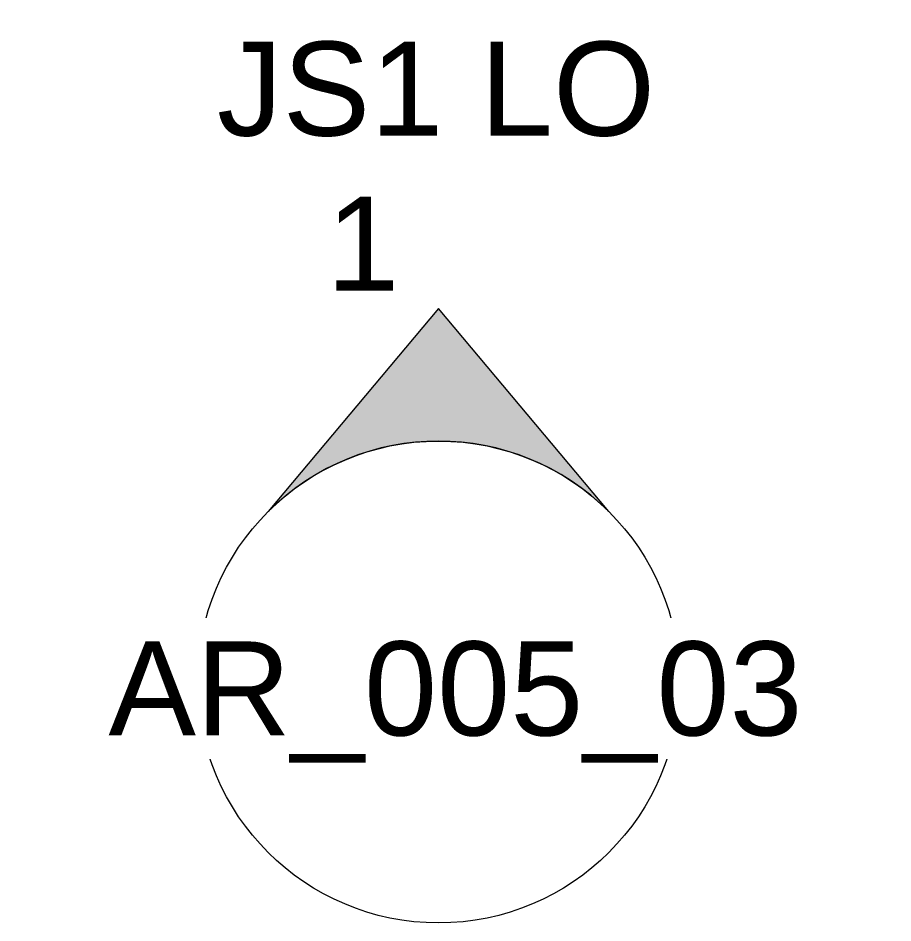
# Model space of a CAD drawing. Header units: millimetres. Extents: x -46592 to 140440, y -36427 to 76663.
# Drawn here: x 10141 to 11229, y -36427 to -35300 of the extents above; entities that cross this region are included whole.
import ezdxf

# ---------------------------------------------------------------- set-up
doc = ezdxf.new("R2010")
doc.units = ezdxf.units.MM
doc.layers.add('AR23_SÄHKÖ-OSA-3', color=6, linetype='Continuous', lineweight=9)
doc.styles.add('Arial', font='arial.ttf', dxfattribs={"height": 117.10189})

# ---------------------------------------------------------------- blocks, each defined once
blk = doc.blocks.new('Elevation - 12mm Circle-1213432-04 2_ krs')
at = {"layer": 'AR23_SÄHKÖ-OSA-3'}
blk.add_circle((0, 0), 6, dxfattribs=at)
blk = doc.blocks.new('Elevation - 12mm Circle-1213434-04 2_ krs')
at = {"layer": 'AR23_SÄHKÖ-OSA-3'}
h = blk.add_hatch(color=256, dxfattribs=at)
edge = h.paths.add_edge_path(flags=0)
edge.add_line((0, 9.299), (4.243, 4.243))
edge.add_arc((0, 0), 6, 45, 135)
edge.add_line((-4.243, 4.243), (0, 9.299))
for p, q in [((0, 9.299), (-4.243, 4.243)), ((0, 9.299), (-4.243, 4.243)), ((4.243, 4.243), (0, 9.299)), ((4.243, 4.243), (0, 9.299))]:
    blk.add_line(p, q, dxfattribs=at)
blk.add_arc((0, 0), 6, 45, 135, dxfattribs=at)

msp = doc.modelspace()

# ---------------------------------------------------------------- block references
at = {"layer": 'AR23_SÄHKÖ-OSA-3', "xscale": 49.99999999999998, "yscale": 49.99999999999998, "zscale": 49.99999999999998}
for name in ['Elevation - 12mm Circle-1213434-04 2_ krs', 'Elevation - 12mm Circle-1213432-04 2_ krs']:
    msp.add_blockref(name, (10664, -36126.9), dxfattribs=at)

# ---------------------------------------------------------------- texts
at = {"layer": 'AR23_SÄHKÖ-OSA-3', "insert": (10660.9, -35329.5), "char_height": 117.1, "width": 650.081, "attachment_point": 2, "line_spacing_factor": 0.938532, "style": 'Arial', "bg_fill": 3, "box_fill_scale": 1.25, "bg_fill_color": 0, "bg_fill_transparency": 0}
msp.add_mtext('JS1 LO', dxfattribs=at)

# ---------------------------------------------------------------- next in the draw order: texts
at = {"layer": 'AR23_SÄHKÖ-OSA-3', "char_height": 117.1, "attachment_point": 2, "line_spacing_factor": 0.938532, "style": 'Arial', "bg_fill": 3, "box_fill_scale": 1.25, "bg_fill_color": 0, "bg_fill_transparency": 0}
for s, insert, width in [('1', (10570, -35522.4), 108.585), ('AR_005_03', (10685.1, -36076.4), 1030.129)]:
    msp.add_mtext(s, dxfattribs=dict(at, insert=insert, width=width))

doc.saveas('drawing.dxf')
